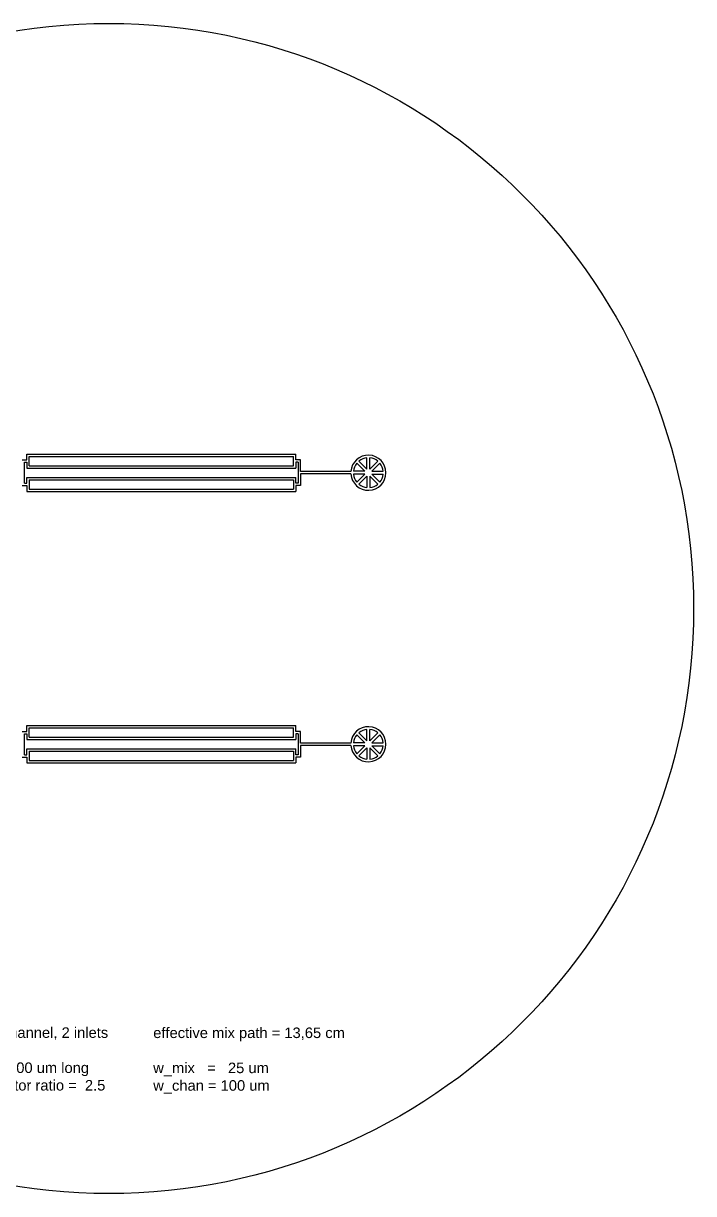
# Model space of a CAD drawing. Header units: millimetres. Extents: x -15719 to 274281, y 25504 to 323346.
# Drawn here: x 245631 to 274281, y 158346 to 208346 of the extents above; entities that cross this region are included whole.
import ezdxf

# ---------------------------------------------------------------- set-up
doc = ezdxf.new("R2010")
doc.units = ezdxf.units.MM
doc.layers.add('CLEAR', color=140, linetype='Continuous')
doc.layers.add('OPAQUE', color=10, linetype='Continuous')
doc.styles.get("Standard").update_dxf_attribs({"font": 'arial.ttf'})

msp = doc.modelspace()

# ---------------------------------------------------------------- linework, layer by layer
at = {"layer": 'CLEAR'}
for p, q in [((245581, 189696), (245781, 189696)), ((245781, 189696), (245781, 189946)), ((245781, 189946), (257281, 189946)), ((257281, 189696), (257281, 189946)), ((257481, 189696), (257281, 189696)), ((257481, 189196), (257481, 189696)), ((259631, 189196), (257481, 189196)), ((259631, 189096), (257481, 189096)), ((257481, 189096), (257481, 188596)), ((245581, 188596), (245781, 188596)), ((245781, 188596), (245781, 188346)), ((257481, 188596), (257281, 188596)), ((257281, 188596), (257281, 188346)), ((245781, 188346), (257281, 188346)), ((245581, 178096), (245781, 178096)), ((245781, 178096), (245781, 178346)), ((245781, 178346), (257281, 178346)), ((257281, 178096), (257281, 178346)), ((257481, 178096), (257281, 178096)), ((257481, 177596), (257481, 178096)), ((259631, 177596), (257481, 177596)), ((259631, 177496), (257481, 177496)), ((257481, 177496), (257481, 176996)), ((245581, 176996), (245781, 176996)), ((245781, 176996), (245781, 176746)), ((245781, 176746), (257281, 176746)), ((257481, 176996), (257281, 176996)), ((257281, 176996), (257281, 176746))]:
    msp.add_line(p, q, dxfattribs=at)
for centre in [(260379, 189146), (260379, 177546)]:
    msp.add_arc(centre, 750, 183.8226, 176.1774, dxfattribs=at)
at = {"layer": 'OPAQUE'}
for p, q in [((245681, 188696), (245681, 189596)), ((245681, 189596), (245781, 189596)), ((245781, 189596), (245781, 189346)), ((245881, 189446), (245881, 189846)), ((245881, 189846), (257181, 189846)), ((257181, 189446), (257181, 189846)), ((257381, 189596), (257281, 189596)), ((257281, 189596), (257281, 189346)), ((257381, 189596), (257381, 188696)), ((260231, 189207), (259887, 189551)), ((260318, 189294), (259974, 189638)), ((260318, 189294), (260318, 189780)), ((260441, 189294), (260441, 189780)), ((260441, 189294), (260785, 189638)), ((260527, 189207), (260871, 189551)), ((245781, 189346), (257281, 189346)), ((245881, 189446), (257181, 189446)), ((260231, 189207), (259745, 189207)), ((260231, 189084), (259745, 189084)), ((260231, 189084), (259887, 188740)), ((260527, 189207), (261014, 189207)), ((260527, 189084), (261014, 189084)), ((260527, 189084), (260871, 188740)), ((245681, 188696), (245781, 188696)), ((245781, 188696), (245781, 188946)), ((245781, 188946), (257281, 188946)), ((245881, 188846), (245881, 188446)), ((245881, 188846), (257181, 188846)), ((257181, 188846), (257181, 188446)), ((257281, 188696), (257281, 188946)), ((257381, 188696), (257281, 188696)), ((260318, 188998), (259974, 188653)), ((260318, 188998), (260318, 188511)), ((260441, 188998), (260441, 188511)), ((260441, 188998), (260785, 188653)), ((245881, 188446), (257181, 188446)), ((245881, 177846), (245881, 178246)), ((245881, 178246), (257181, 178246)), ((257181, 177846), (257181, 178246)), ((260318, 177694), (259974, 178038)), ((260318, 177694), (260318, 178180)), ((260441, 177694), (260441, 178180)), ((260441, 177694), (260785, 178038)), ((245681, 177096), (245681, 177996)), ((245681, 177996), (245781, 177996)), ((245781, 177996), (245781, 177746)), ((245781, 177746), (257281, 177746)), ((245881, 177846), (257181, 177846)), ((257381, 177996), (257281, 177996)), ((257281, 177996), (257281, 177746)), ((257381, 177996), (257381, 177096)), ((260231, 177607), (259745, 177607)), ((260231, 177607), (259887, 177951)), ((260527, 177607), (260871, 177951)), ((260527, 177607), (261014, 177607)), ((245681, 177096), (245781, 177096)), ((245781, 177096), (245781, 177346)), ((245781, 177346), (257281, 177346)), ((245881, 177246), (245881, 176846)), ((245881, 177246), (257181, 177246)), ((257181, 177246), (257181, 176846)), ((257281, 177096), (257281, 177346)), ((257381, 177096), (257281, 177096)), ((260231, 177484), (259745, 177484)), ((260231, 177484), (259887, 177140)), ((260318, 177398), (259974, 177053)), ((260318, 177398), (260318, 176911)), ((260441, 177398), (260441, 176911)), ((260441, 177398), (260785, 177053)), ((260527, 177484), (261014, 177484)), ((260527, 177484), (260871, 177140)), ((245881, 176846), (257181, 176846))]:
    msp.add_line(p, q, dxfattribs=at)
msp.add_circle((249281, 183346), 25000, dxfattribs=at)
for centre, start, end in [((260379, 189146), 140.5177, 174.4823), ((260379, 189146), 95.5177, 129.4823), ((260379, 189146), 50.5177, 84.4823), ((260379, 189146), 5.5177, 39.4823), ((260379, 189146), 185.5177, 219.4823), ((260379, 189146), 320.5177, 354.4823), ((260379, 189146), 230.5177, 264.4823), ((260379, 189146), 275.5177, 309.4823), ((260379, 177546), 95.5177, 129.4823), ((260379, 177546), 50.5177, 84.4823), ((260379, 177546), 140.5177, 174.4823), ((260379, 177546), 5.5177, 39.4823), ((260379, 177546), 185.5177, 219.4823), ((260379, 177546), 230.5177, 264.4823), ((260379, 177546), 275.5177, 309.4823), ((260379, 177546), 320.5177, 354.4823)]:
    msp.add_arc(centre, 638, start, end, dxfattribs=at)

# ---------------------------------------------------------------- texts
at = {"layer": 'CLEAR', "attachment_point": 1}
for s, width, heights, insert, char_height in [('{\\fArial|b0|i0|c0|p34;\\H1.3333x;MS 6\\P\\H0.5625x;Mixing Flow-Channel, 2 inlets\\P\\PL. mixing = 54600 um long\\Pconvolution factor ratio =  2.5}', 9539.81, [5282], (241046, 166783), 600), ('{\\fArial|b0|i0|c0|p34;\\P\\Peffective mix path = 13,65 cm\\P\\Pw_mix   =   25 um\\Pw_chan = 100 um}', 9060.92, [4948], (251180, 166942), 450)]:
    msp.add_mtext_dynamic_manual_height_columns(s, width=width, gutter_width=12.5, heights=heights, dxfattribs=dict(at, insert=insert, char_height=char_height))

doc.saveas('drawing.dxf')
